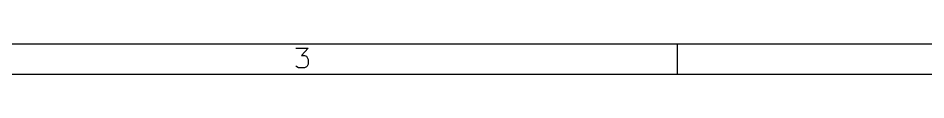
# Model space of a CAD drawing. Extents: x 10 to 287, y -200 to -10.
# Drawn here: x 117.2 to 176.1, y -200 to -198 of the extents above; entities that cross this region are included whole.
import ezdxf

# ---------------------------------------------------------------- set-up
doc = ezdxf.new("R2010")
doc.units = 0
doc.header["$MEASUREMENT"] = 0
doc.layers.add('RED2', color=1, linetype='CONTINUOUS')

msp = doc.modelspace()

# ---------------------------------------------------------------- linework, layer by layer
at = {"layer": 'RED2', "linetype": 'CONTINUOUS'}
for p, q in [((11.9888, -198.018), (285.013, -198.018)), ((135.255, -198.298), (136.042, -198.298)), ((136.042, -198.298), (135.611, -198.78)), ((159.995, -198.018), (159.995, -200)), ((135.611, -198.78), (135.814, -198.78)), ((135.814, -198.78), (135.941, -198.831)), ((135.941, -198.831), (135.992, -198.907)), ((135.992, -198.907), (136.042, -199.034)), ((136.042, -199.034), (136.042, -199.339)), ((135.306, -199.517), (135.255, -199.466)), ((135.433, -199.593), (135.306, -199.517)), ((135.814, -199.593), (135.433, -199.593)), ((135.941, -199.517), (135.814, -199.593)), ((135.992, -199.466), (135.941, -199.517)), ((136.042, -199.339), (135.992, -199.466)), ((10.0076, -200), (286.995, -200))]:
    msp.add_line(p, q, dxfattribs=at)

doc.saveas('drawing.dxf')
